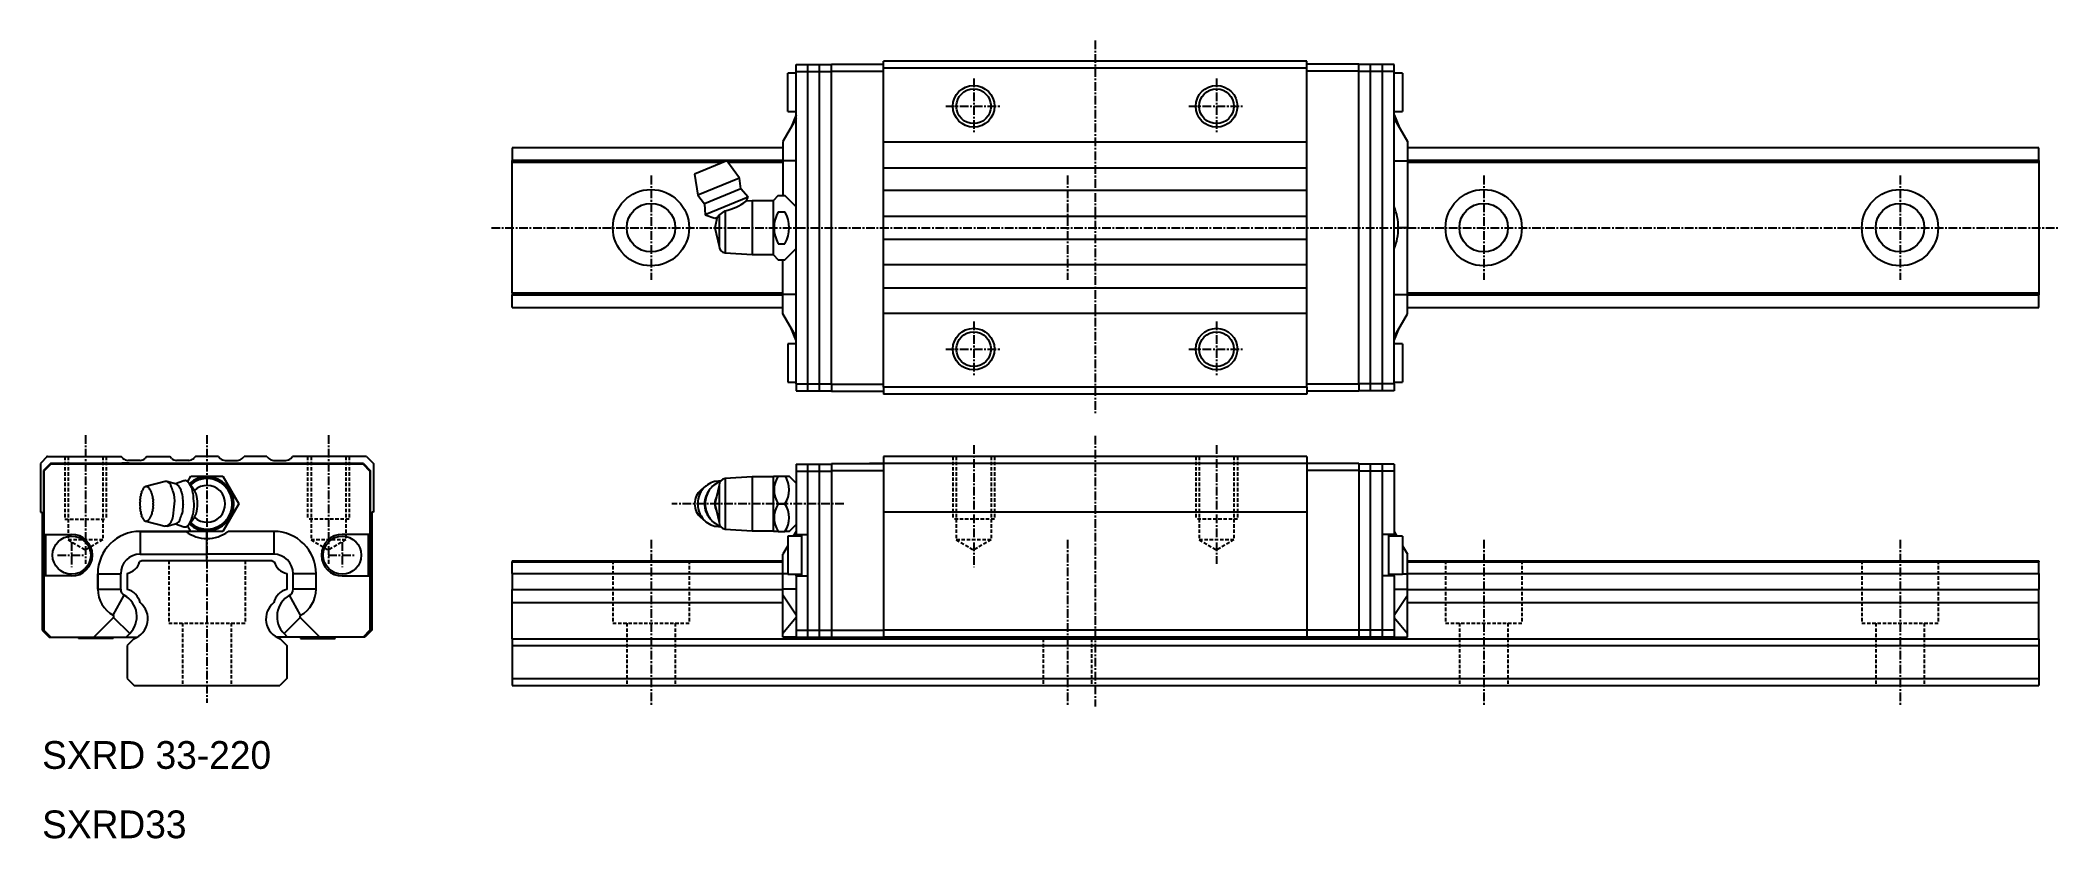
# Model space of a CAD drawing. Extents: x 10 to 301, y 10 to 125.
import ezdxf

# ---------------------------------------------------------------- set-up
doc = ezdxf.new("R2010")
doc.units = 0
doc.linetypes.add('CENTER', pattern=[2, 1.25, -0.25, 0.25, -0.25])
doc.linetypes.add('DASHED', pattern=[0.75, 0.5, -0.25])
doc.layers.get('0').update_dxf_attribs({"linetype": 'CONTINUOUS'})
doc.layers.add('CENTER', color=1, linetype='CENTER')

msp = doc.modelspace()

# ---------------------------------------------------------------- linework, layer by layer
at = {"color": 7, "linetype": 'CONTINUOUS'}
for p, q in [((118.65, 120.25), (117.45, 120.25)), ((118.65, 120.25), (117.45, 120.25)), ((117.45, 114.75), (117.45, 120.25)), ((117.45, 114.75), (117.45, 120.25)), ((118.65, 120.5), (118.65, 121.5)), ((118.65, 121.5), (123.75, 121.5)), ((118.65, 75.5), (118.65, 120.5)), ((118.65, 120.5), (123.75, 120.5)), ((120.35, 74.5), (120.35, 121.5)), ((122.05, 74.5), (122.05, 121.5)), ((123.75, 120.55), (123.75, 121.55)), ((123.75, 121.55), (131.25, 121.55)), ((123.75, 75.45), (123.75, 120.55)), ((123.75, 120.55), (131.25, 120.55)), ((192.25, 122), (131.25, 122)), ((131.25, 121), (131.25, 122)), ((131.25, 75), (131.25, 121)), ((192.25, 121), (131.25, 121)), ((192.25, 121), (192.25, 122)), ((199.75, 121.55), (192.25, 121.55)), ((192.25, 75), (192.25, 121)), ((199.75, 120.55), (192.25, 120.55)), ((199.75, 120.55), (199.75, 121.55)), ((204.85, 121.5), (199.75, 121.5)), ((199.75, 75.45), (199.75, 120.55)), ((204.85, 120.5), (199.75, 120.5)), ((201.45, 74.5), (201.45, 121.5)), ((203.15, 74.5), (203.15, 121.5)), ((204.85, 120.5), (204.85, 121.5)), ((204.85, 75.5), (204.85, 120.5)), ((206.05, 120.25), (204.85, 120.25)), ((206.05, 120.25), (206.05, 114.75)), ((118.65, 113.73), (116.75, 110.43)), ((118.65, 113.73), (116.75, 110.43)), ((117.45, 114.75), (118.65, 114.75)), ((117.45, 114.75), (118.65, 114.75)), ((118.65, 114.28), (117.88, 112.4)), ((118.65, 114.28), (117.88, 112.4)), ((204.85, 114.75), (206.05, 114.75)), ((204.85, 114.28), (205.62, 112.4)), ((204.85, 113.73), (206.75, 110.43)), ((116.75, 109.5), (77.75, 109.5)), ((77.75, 109.5), (77.75, 107.7)), ((116.75, 107.7), (77.75, 107.7)), ((77.75, 107.4), (77.75, 107.7)), ((116.75, 110.43), (116.75, 107.63)), ((116.75, 110.43), (116.75, 107.63)), ((192.25, 110.35), (131.25, 110.35)), ((206.75, 110.43), (206.75, 107.63)), ((297.75, 109.5), (206.75, 109.5)), ((297.75, 107.7), (206.75, 107.7)), ((297.75, 107.7), (297.75, 109.5)), ((297.75, 107.7), (297.75, 107.4)), ((77.75, 88.6), (77.75, 107.4)), ((108.08, 107.4), (77.75, 107.4)), ((108.66, 107.64), (104.04, 105.73)), ((104.04, 105.73), (104.49, 102.67)), ((110.51, 105.16), (104.49, 102.67)), ((110.51, 105.16), (108.66, 107.64)), ((116.75, 107.4), (108.84, 107.4)), ((110.69, 103.61), (110.51, 105.16)), ((116.75, 107.63), (116.75, 102.62)), ((116.75, 107.63), (116.75, 102.62)), ((118.65, 107.63), (116.75, 107.63)), ((118.65, 107.63), (116.75, 107.63)), ((131.25, 106.65), (192.25, 106.65)), ((204.85, 107.63), (206.75, 107.63)), ((206.75, 107.63), (206.75, 98)), ((297.75, 107.4), (206.75, 107.4)), ((297.75, 107.4), (297.75, 88.6)), ((104.49, 102.67), (105.46, 101.44)), ((110.69, 103.61), (105.46, 101.44)), ((111.73, 102.42), (105.56, 99.86)), ((111.73, 102.42), (110.69, 103.61)), ((111.46, 101.82), (111.73, 102.42)), ((112.35, 101.87), (111.46, 101.82)), ((112.35, 101.87), (112.35, 94.12)), ((115.35, 101.87), (112.35, 101.87)), ((116.09, 102.62), (115.35, 101.87)), ((115.35, 101.87), (115.35, 94.12)), ((116.09, 102.62), (117.03, 102.62)), ((118.65, 101), (117.03, 102.62)), ((192.25, 103.35), (131.25, 103.35)), ((105.46, 101.44), (105.56, 99.86)), ((105.56, 99.86), (106.95, 99.36)), ((106.95, 99.36), (107.43, 99.55)), ((107.29, 99.5), (106.95, 98)), ((107.43, 99.55), (107.55, 99.81)), ((107.55, 99.81), (108.43, 100.45)), ((107.55, 99.81), (107.55, 95.35)), ((108.43, 100.45), (108.43, 94.36)), ((111.46, 101.82), (111.46, 101.82)), ((111.46, 101.82), (111.46, 101.82)), ((116.09, 100.31), (117.03, 100.31)), ((131.25, 99.65), (192.25, 99.65)), ((106.95, 98), (107.55, 95.35)), ((131.25, 96.35), (192.25, 96.35)), ((206.75, 98), (205.44, 98)), ((206.75, 88.37), (206.75, 98)), ((108.43, 94.36), (112.35, 94.12)), ((112.35, 94.12), (115.35, 94.12)), ((115.35, 94.12), (116.09, 93.38)), ((116.09, 95.69), (117.03, 95.69)), ((116.09, 93.38), (117.03, 93.38)), ((116.75, 88.37), (116.75, 93.38)), ((117.03, 93.38), (118.65, 95)), ((192.25, 92.65), (131.25, 92.65)), ((77.75, 88.6), (116.75, 88.6)), ((77.75, 88.6), (77.75, 88.3)), ((77.75, 88.3), (116.75, 88.3)), ((77.75, 86.5), (77.75, 88.3)), ((116.75, 85.57), (116.75, 88.37)), ((118.65, 88.37), (116.75, 88.37)), ((131.25, 89.35), (192.25, 89.35)), ((204.85, 88.37), (206.75, 88.37)), ((206.75, 88.6), (297.75, 88.6)), ((206.75, 85.57), (206.75, 88.37)), ((206.75, 88.3), (297.75, 88.3)), ((297.75, 88.6), (297.75, 88.3)), ((297.75, 86.5), (297.75, 88.3)), ((77.75, 86.5), (116.75, 86.5)), ((118.65, 82.27), (116.75, 85.57)), ((192.25, 85.65), (131.25, 85.65)), ((204.85, 82.27), (206.75, 85.57)), ((206.75, 86.5), (297.75, 86.5)), ((118.65, 81.72), (117.88, 83.6)), ((204.85, 81.72), (205.62, 83.6)), ((118.65, 81.25), (117.45, 81.25)), ((117.45, 81.25), (117.45, 75.75)), ((206.05, 81.25), (204.85, 81.25)), ((206.05, 81.25), (206.05, 75.75)), ((117.45, 75.75), (118.65, 75.75)), ((204.85, 75.75), (206.05, 75.75)), ((118.65, 75.5), (123.75, 75.5)), ((118.65, 75.5), (118.65, 74.5)), ((118.65, 74.5), (123.75, 74.5)), ((123.75, 75.45), (131.25, 75.45)), ((123.75, 75.45), (123.75, 74.45)), ((123.75, 74.45), (131.25, 74.45)), ((192.25, 75), (131.25, 75)), ((131.25, 75), (131.25, 74)), ((192.25, 74), (131.25, 74)), ((199.75, 75.45), (192.25, 75.45)), ((192.25, 75), (192.25, 74)), ((199.75, 74.45), (192.25, 74.45)), ((204.85, 75.5), (199.75, 75.5)), ((199.75, 75.45), (199.75, 74.45)), ((204.85, 74.5), (199.75, 74.5)), ((204.85, 75.5), (204.85, 74.5)), ((10.75, 65), (9.75, 64)), ((10.75, 65), (21.4, 65)), ((21.66, 64.74), (21.4, 65)), ((22.15, 64.05), (21.87, 64.05)), ((24.14, 64.45), (22.36, 64.45)), ((25.1, 65), (24.84, 64.74)), ((25.1, 65), (28.4, 65)), ((28.66, 64.74), (28.4, 65)), ((31.14, 64.45), (29.36, 64.45)), ((32.1, 65), (31.84, 64.74)), ((35.4, 65), (32.1, 65)), ((35.4, 65), (35.66, 64.74)), ((36.36, 64.45), (38.14, 64.45)), ((38.84, 64.74), (39.1, 65)), ((42.4, 65), (39.1, 65)), ((42.4, 65), (42.66, 64.74)), ((43.36, 64.45), (45.14, 64.45)), ((45.84, 64.74), (46.1, 65)), ((56.75, 65), (46.1, 65)), ((56.75, 65), (57.75, 64)), ((129.25, 64.05), (131.25, 64.05)), ((129.25, 64), (129.25, 64.05)), ((192.25, 65), (131.25, 65)), ((131.25, 65), (131.25, 64)), ((192.25, 65), (192.25, 64)), ((9.75, 64), (9.75, 57)), ((11.2, 64), (10.2, 63)), ((10.2, 63), (10.2, 49.05)), ((11.25, 63.9), (10.25, 62.9)), ((10.25, 62.9), (10.25, 53.8)), ((56.3, 64), (11.2, 64)), ((56.25, 63.9), (11.25, 63.9)), ((27.71, 61.44), (24.97, 60.69)), ((29.35, 61.02), (27.98, 61.44)), ((30.43, 61.51), (29.21, 61.06)), ((30.98, 61.4), (31.44, 62.2)), ((31.61, 60.62), (31.19, 61.18)), ((31.44, 62.2), (36.06, 62.2)), ((36.06, 62.2), (38.37, 58.2)), ((56.25, 63.9), (57.25, 62.9)), ((56.3, 64), (57.3, 63)), ((57.25, 62.9), (57.25, 53.8)), ((57.3, 63), (57.3, 40)), ((57.75, 64), (57.75, 57)), ((112.35, 62.07), (108.43, 61.84)), ((108.43, 61.84), (108.43, 54.56)), ((115.35, 62.07), (112.35, 62.07)), ((112.35, 62.07), (112.35, 54.32)), ((115.47, 62.2), (115.35, 62.07)), ((115.35, 62.07), (115.35, 54.32)), ((115.47, 62.2), (116.09, 62.2)), ((116.09, 62.2), (117.03, 62.2)), ((117.03, 62.2), (117.65, 62.2)), ((118.65, 61.2), (117.65, 62.2)), ((118.65, 63.9), (123.75, 63.9)), ((118.65, 63.9), (118.65, 62.9)), ((118.65, 62.9), (118.65, 53.8)), ((118.65, 62.9), (123.75, 62.9)), ((120.35, 39), (120.35, 63.9)), ((122.05, 39), (122.05, 63.9)), ((123.75, 64), (131.25, 64)), ((123.75, 64), (123.75, 63)), ((123.75, 63), (123.75, 40)), ((123.75, 63), (131.25, 63)), ((192.25, 64), (131.25, 64)), ((131.25, 64), (131.25, 57)), ((199.75, 64), (192.25, 64)), ((192.25, 64), (192.25, 57)), ((199.75, 63), (192.25, 63)), ((199.75, 64), (199.75, 63)), ((204.85, 63.9), (199.75, 63.9)), ((199.75, 63), (199.75, 40)), ((204.85, 62.9), (199.75, 62.9)), ((201.45, 39), (201.45, 63.9)), ((203.15, 39), (203.15, 63.9)), ((204.85, 63.9), (204.85, 62.9)), ((204.85, 62.9), (204.85, 53.8)), ((31.94, 60.13), (31.61, 60.62)), ((32.2, 59.63), (31.94, 60.13)), ((38.37, 58.2), (36.06, 54.2)), ((105.66, 60.78), (104.94, 60.18)), ((107.55, 60.85), (106.95, 58.2)), ((107.55, 60.85), (107.55, 55.55)), ((9.75, 57), (10, 57)), ((10, 57), (10, 40)), ((24.97, 55.71), (27.71, 54.96)), ((27.98, 54.96), (29.35, 55.38)), ((29.21, 55.34), (30.43, 54.89)), ((31.19, 55.22), (31.61, 55.78)), ((31.61, 55.78), (31.94, 56.27)), ((31.94, 56.27), (32.2, 56.77)), ((57.5, 57), (57.5, 40)), ((57.75, 57), (57.5, 57)), ((106.95, 58.2), (107.55, 55.55)), ((116.09, 58.2), (117.03, 58.2)), ((192.25, 57), (131.25, 57)), ((131.25, 57), (131.25, 40)), ((192.25, 57), (192.25, 40)), ((10.25, 53.8), (14.25, 53.8)), ((10.5, 53.8), (10.5, 47.8)), ((30.71, 54.23), (24.12, 54.23)), ((24.12, 54.23), (30.71, 54.23)), ((24.12, 54.23), (24.12, 50.93)), ((24.12, 54.23), (24.12, 50.93)), ((31.42, 54.23), (30.71, 54.23)), ((31.44, 54.2), (30.98, 55)), ((36.06, 54.2), (31.44, 54.2)), ((33.75, 53.22), (33.75, 54.2)), ((33.75, 53.21), (33.75, 53.22)), ((33.75, 53.2), (33.75, 53.21)), ((33.75, 50.93), (33.75, 53.2)), ((33.75, 50.93), (33.75, 53.2)), ((43.38, 54.23), (36.79, 54.23)), ((43.38, 54.23), (43.38, 50.93)), ((57.25, 53.8), (53.25, 53.8)), ((57, 53.8), (57, 47.8)), ((57, 53.8), (57, 47.8)), ((108.43, 54.56), (112.35, 54.32)), ((112.35, 54.32), (115.35, 54.32)), ((115.35, 54.32), (115.47, 54.2)), ((116.09, 54.2), (115.47, 54.2)), ((116.09, 54.2), (117.03, 54.2)), ((117.65, 54.2), (117.03, 54.2)), ((117.45, 53.55), (117.45, 48.05)), ((119.45, 53.55), (117.45, 53.55)), ((117.65, 54.2), (118.65, 55.2)), ((118.65, 54.23), (118.26, 53.55)), ((118.65, 53.8), (120.35, 53.8)), ((118.65, 53.55), (118.65, 53.8)), ((119.45, 53.8), (119.45, 47.8)), ((119.45, 53.8), (119.45, 47.8)), ((204.85, 53.8), (203.15, 53.8)), ((204.05, 53.8), (204.05, 47.8)), ((206.05, 53.55), (204.05, 53.55)), ((204.85, 54.23), (205.24, 53.55)), ((204.85, 53.55), (204.85, 53.8)), ((206.05, 53.55), (206.05, 48.05)), ((24.35, 50), (24.05, 49.83)), ((24.12, 50.93), (33.75, 50.93)), ((24.12, 50.93), (33.75, 50.93)), ((43.15, 50), (24.35, 50)), ((43.38, 50.93), (33.75, 50.93)), ((33.75, 50), (33.75, 50.93)), ((43.15, 50), (43.45, 49.83)), ((77.75, 50), (116.75, 50)), ((77.75, 50), (77.75, 49.83)), ((77.75, 49.83), (116.75, 49.83)), ((77.75, 48.15), (77.75, 49.83)), ((117.45, 52.15), (116.75, 50.93)), ((116.75, 48.13), (116.75, 50.93)), ((206.05, 52.15), (206.75, 50.93)), ((206.75, 48.13), (206.75, 50.93)), ((206.75, 50), (297.75, 50)), ((206.75, 49.83), (297.75, 49.83)), ((297.75, 50), (297.75, 49.83)), ((297.75, 48.15), (297.75, 49.83)), ((10.2, 49.05), (10.2, 44.95)), ((10.2, 44.95), (10.2, 49.05)), ((10.2, 49.05), (10.5, 49.05)), ((10.25, 47.8), (10.25, 40)), ((14.25, 47.8), (10.25, 47.8)), ((18.02, 48.13), (18.02, 45.9)), ((18.02, 45.9), (18.02, 48.13)), ((18.02, 48.13), (21.32, 48.13)), ((18.02, 48.13), (21.32, 48.13)), ((21.32, 45.9), (21.32, 48.13)), ((21.32, 45.9), (21.32, 48.13)), ((22.25, 48.15), (22.25, 45.85)), ((45.25, 48.15), (45.25, 45.85)), ((49.48, 48.13), (46.18, 48.13)), ((46.18, 45.9), (46.18, 48.13)), ((49.48, 45.9), (49.48, 48.13)), ((53.25, 47.8), (57.25, 47.8)), ((57.25, 47.8), (57.25, 40)), ((77.75, 48.15), (116.75, 48.15)), ((77.75, 48.15), (77.75, 45.85)), ((117.45, 48.13), (116.75, 48.13)), ((116.75, 45.9), (116.75, 48.13)), ((117.45, 48.05), (119.45, 48.05)), ((118.65, 47.8), (118.65, 48.05)), ((118.65, 47.8), (120.35, 47.8)), ((118.65, 47.8), (118.65, 40)), ((204.85, 47.8), (203.15, 47.8)), ((204.05, 48.05), (206.05, 48.05)), ((204.85, 47.8), (204.85, 48.05)), ((204.85, 47.8), (204.85, 40)), ((206.05, 48.13), (206.75, 48.13)), ((206.75, 48.15), (297.75, 48.15)), ((206.75, 45.9), (206.75, 48.13)), ((297.75, 48.15), (297.75, 45.85)), ((10.2, 44.95), (10.2, 40)), ((10.2, 44.95), (10.25, 44.95)), ((18.02, 45.9), (21.32, 45.9)), ((18.02, 45.9), (21.32, 45.9)), ((20.24, 42.14), (21.84, 45.03)), ((20.24, 42.14), (21.84, 45.03)), ((47.26, 42.14), (45.66, 45.03)), ((49.48, 45.9), (46.18, 45.9)), ((77.75, 45.85), (116.75, 45.85)), ((77.75, 43.96), (77.75, 45.85)), ((77.75, 43.96), (116.75, 43.96)), ((77.75, 38.76), (77.75, 43.96)), ((118.65, 45.9), (116.75, 45.9)), ((116.75, 45.03), (116.75, 45.9)), ((116.75, 39.49), (116.75, 45.03)), ((118.65, 42.14), (116.75, 45.03)), ((204.85, 45.9), (206.75, 45.9)), ((204.85, 42.14), (206.75, 45.03)), ((206.75, 45.03), (206.75, 45.9)), ((206.75, 45.85), (297.75, 45.85)), ((206.75, 39.49), (206.75, 45.03)), ((206.75, 43.96), (297.75, 43.96)), ((297.75, 43.96), (297.75, 45.85)), ((297.75, 38.76), (297.75, 43.96)), ((20.29, 41.82), (17.47, 39)), ((17.47, 39), (20.29, 41.82)), ((20.29, 41.82), (22.62, 39.49)), ((20.29, 41.82), (22.62, 39.49)), ((47.21, 41.82), (44.88, 39.49)), ((50.03, 39), (47.21, 41.82)), ((118.65, 41.82), (116.75, 39.49)), ((204.85, 41.82), (206.75, 39.49)), ((10, 40), (11, 39)), ((10.2, 40), (11.2, 39)), ((10.25, 40), (11.25, 39)), ((11, 39), (11.2, 39)), ((11.2, 39), (11.25, 39)), ((11.25, 39), (17.47, 39)), ((15.25, 38.96), (15.25, 38.8)), ((20.25, 38.8), (15.25, 38.8)), ((17.47, 39), (22.13, 39)), ((17.47, 39), (22.13, 39)), ((20.25, 38.8), (20.25, 39)), ((22.13, 39), (22.62, 39.49)), ((22.13, 39), (22.62, 39.49)), ((22.13, 39), (23.75, 39)), ((22.13, 39), (23.75, 39)), ((23.21, 38.76), (22.25, 37.8)), ((45.37, 39), (43.75, 39)), ((44.29, 38.76), (45.25, 37.8)), ((45.37, 39), (44.88, 39.49)), ((50.03, 39), (45.37, 39)), ((47.25, 39), (47.25, 38.8)), ((47.25, 38.8), (52.25, 38.8)), ((56.25, 39), (50.03, 39)), ((52.25, 38.8), (52.25, 39)), ((57.25, 40), (56.25, 39)), ((56.3, 39), (56.25, 39)), ((57.3, 40), (56.3, 39)), ((56.5, 39), (56.3, 39)), ((57.5, 40), (56.5, 39)), ((77.75, 38.76), (297.75, 38.76)), ((77.75, 38.76), (77.75, 37.8)), ((116.75, 39), (116.75, 39.49)), ((118.65, 39), (116.75, 39)), ((118.65, 40), (118.65, 39)), ((118.65, 40), (123.75, 40)), ((118.65, 39), (123.75, 39)), ((123.75, 40), (131.25, 40)), ((123.75, 40), (123.75, 39)), ((123.75, 39), (131.25, 39)), ((192.25, 40), (131.25, 40)), ((131.25, 40), (131.25, 39)), ((192.25, 39), (131.25, 39)), ((134.25, 39), (134.25, 38.8)), ((134.25, 38.8), (139.25, 38.8)), ((139.25, 38.8), (139.25, 39)), ((159.25, 39), (159.25, 38.8)), ((159.25, 38.8), (164.25, 38.8)), ((164.25, 38.8), (164.25, 39)), ((184.25, 39), (184.25, 38.8)), ((184.25, 38.8), (189.25, 38.8)), ((189.25, 38.8), (189.25, 39)), ((199.75, 40), (192.25, 40)), ((192.25, 40), (192.25, 39)), ((199.75, 39), (192.25, 39)), ((199.75, 40), (199.75, 39)), ((204.85, 40), (199.75, 40)), ((204.85, 39), (199.75, 39)), ((204.85, 40), (204.85, 39)), ((204.85, 39), (206.75, 39)), ((206.75, 39), (206.75, 39.49)), ((297.75, 38.76), (297.75, 37.8)), ((22.25, 37.8), (22.25, 33)), ((45.25, 37.8), (45.25, 33)), ((77.75, 37.8), (297.75, 37.8)), ((77.75, 37.8), (77.75, 33)), ((297.75, 37.8), (297.75, 33)), ((22.25, 33), (23.25, 32)), ((45.25, 33), (44.25, 32)), ((77.75, 33), (297.75, 33)), ((77.75, 33), (77.75, 32)), ((297.75, 33), (297.75, 32)), ((23.25, 32), (44.25, 32)), ((77.75, 32), (297.75, 32))]:
    msp.add_line(p, q, dxfattribs=at)
at = {"color": 3, "linetype": 'DASHED'}
for p, q in [((13.25, 65), (13.25, 56)), ((13.75, 65), (13.75, 53)), ((18.75, 65), (18.75, 53)), ((19.25, 65), (19.25, 56)), ((48.25, 65), (48.25, 56)), ((48.75, 65), (48.75, 53)), ((53.75, 65), (53.75, 53)), ((54.25, 65), (54.25, 56)), ((141.25, 65), (141.25, 56)), ((141.75, 65), (141.75, 53)), ((146.75, 65), (146.75, 53)), ((147.25, 65), (147.25, 56)), ((176.25, 65), (176.25, 56)), ((176.75, 65), (176.75, 53)), ((181.75, 65), (181.75, 53)), ((182.25, 65), (182.25, 56)), ((13.25, 56), (19.25, 56)), ((54.25, 56), (48.25, 56)), ((147.25, 56), (141.25, 56)), ((182.25, 56), (176.25, 56)), ((13.75, 53), (16.25, 51.56)), ((18.75, 53), (13.75, 53)), ((18.75, 53), (16.25, 51.56)), ((53.75, 53), (48.75, 53)), ((48.75, 53), (51.25, 51.56)), ((53.75, 53), (51.25, 51.56)), ((146.75, 53), (141.75, 53)), ((141.75, 53), (144.25, 51.56)), ((146.75, 53), (144.25, 51.56)), ((181.75, 53), (176.75, 53)), ((176.75, 53), (179.25, 51.56)), ((181.75, 53), (179.25, 51.56)), ((28.25, 50), (28.25, 41)), ((39.25, 50), (39.25, 41)), ((92.25, 50), (92.25, 41)), ((103.25, 50), (103.25, 41)), ((212.25, 50), (212.25, 41)), ((223.25, 50), (223.25, 41)), ((272.25, 50), (272.25, 41)), ((283.25, 50), (283.25, 41)), ((28.25, 41), (39.25, 41)), ((30.25, 41), (30.25, 32)), ((37.25, 41), (37.25, 32)), ((92.25, 41), (103.25, 41)), ((94.25, 41), (94.25, 32)), ((101.25, 41), (101.25, 32)), ((212.25, 41), (223.25, 41)), ((214.25, 41), (214.25, 32)), ((221.25, 41), (221.25, 32)), ((272.25, 41), (283.25, 41)), ((274.25, 41), (274.25, 32)), ((281.25, 41), (281.25, 32)), ((154.25, 38.76), (154.25, 32)), ((161.25, 38.76), (161.25, 32))]:
    msp.add_line(p, q, dxfattribs=at)
at = {"linetype": 'CONTINUOUS'}
for p, q in [((27.98, 61.44), (27.71, 61.44)), ((27.98, 54.96), (27.71, 54.96))]:
    msp.add_line(p, q, dxfattribs=at)
at = {"color": 3, "linetype": 'CONTINUOUS'}
for centre in [(144.25, 115.5), (179.25, 115.5), (144.25, 80.5), (179.25, 80.5)]:
    msp.add_circle(centre, 3, dxfattribs=at)
at = {"color": 7, "linetype": 'CONTINUOUS'}
for centre, radius in [((144.25, 115.5), 2.5), ((179.25, 115.5), 2.5), ((97.75, 98), 5.5), ((217.75, 98), 5.5), ((277.75, 98), 5.5), ((97.75, 98), 3.5), ((217.75, 98), 3.5), ((277.75, 98), 3.5), ((144.25, 80.5), 2.5), ((179.25, 80.5), 2.5), ((14.25, 50.8), 2.75), ((14.25, 50.8), 2.75), ((53.25, 50.8), 2.75)]:
    msp.add_circle(centre, radius, dxfattribs=at)
for centre, radius, start, end in [((107.03, 107.55), 7.24, 281.1312, 307.648), ((120.1, 98), 4.62, 150.0092, 209.9908), ((113.03, 98), 4.62, 330.0001, 29.9999), ((197.73, 98.07), 7.71, 359.4563, 22.6234), ((197.73, 97.93), 7.71, 337.3766, 0.5437), ((108.55, 95.35), 1, 180, 263.2229), ((21.87, 58.05), 6, 90, 97.5568), ((22.36, 65.45), 1, 225, 270), ((22.15, 58.55), 5.5, 82.1067, 90), ((24.14, 65.45), 1, 270, 315), ((29.36, 65.45), 1, 225, 270), ((31.14, 65.45), 1, 270, 315), ((36.36, 65.45), 1, 225, 270), ((38.14, 65.45), 1, 270, 315), ((43.36, 65.45), 1, 225, 270), ((45.14, 65.45), 1, 270, 315), ((27.57, 60.44), 1.08, 21.0278, 67.2834), ((30.61, 61.03), 0.511, 60.8171, 110.5992), ((30.38, 60.62), 0.984, 34.9878, 60.8171), ((28.54, 59.33), 3.23, 7.3525, 34.9878), ((33.75, 58.2), 3.88, 229.2393, 130.7607), ((33.75, 58.2), 3.64, 229.0058, 130.9942), ((107.51, 58.6), 2.86, 85.1547, 130.7852), ((108.75, 58.45), 3.11, 109.6894, 146.9357), ((108.55, 60.85), 1, 96.7771, 180), ((119.02, 60.2), 3.54, 145.6279, 214.3721), ((114.11, 60.2), 3.54, 325.6279, 34.3721), ((25.93, 58.49), 1.81, 173.733, 180.0616), ((20.4, 58.48), 3.71, 356.9724, 0.0616), ((25.93, 58.19), 1.83, 176.9724, 183.2469), ((20.28, 59.11), 3.87, 353.733, 356.7047), ((25.91, 58.78), 1.77, 170.1836, 176.7047), ((19.91, 59.82), 4.32, 350.1836, 352.8665), ((25.86, 59.08), 1.68, 165.9229, 172.8665), ((18.69, 60.87), 5.71, 345.9229, 347.9835), ((25.76, 59.37), 1.51, 160.0922, 167.9835), ((2.49, 67.8), 23.24, 340.0922, 340.6158), ((25.52, 59.69), 1.18, 149.9462, 160.6158), ((26.59, 59.08), 2.41, 144.2871, 149.9462), ((25.03, 60.2), 0.49, 97.1639, 144.2871), ((24.92, 60.06), 0.628, 42.7713, 85.8209), ((24.09, 59.29), 1.76, 34.4113, 42.7713), ((24.41, 59.51), 1.37, 24.8028, 34.4113), ((20.09, 57.52), 6.13, 22.7591, 24.8028), ((24.05, 59.18), 1.84, 16.1339, 22.7591), ((-7.61, 50.02), 34.79, 15.7913, 16.1339), ((23.83, 58.91), 2.12, 10.2366, 15.7913), ((56.87, 64.88), 31.46, 190.2366, 190.607), ((23.71, 58.67), 2.29, 5.5412, 10.607), ((42.2, 60.46), 16.29, 185.5412, 186.2483), ((23.64, 58.43), 2.37, 1.408, 6.2483), ((39.58, 58.82), 13.57, 181.408, 182.2531), ((23.62, 58.19), 2.4, 357.4766, 2.2531), ((8.01, 52.92), 22.03, 18.6519, 21.0278), ((24.9, 58.62), 4.21, 354.2322, 18.6519), ((-46.21, 65.81), 75.68, 352.8838, 354.2322), ((28.76, 59.75), 1.39, 55.0676, 65.0564), ((29.19, 60.36), 0.646, 25.4744, 55.0676), ((50.21, 70.38), 22.64, 205.4744, 206.7542), ((28.75, 59.56), 1.4, 7.3483, 26.7542), ((55.19, 62.97), 25.26, 187.3483, 189.748), ((35.22, 57.69), 4.94, 174.0912, 181.156), ((28.51, 58.39), 1.81, 354.0912, 9.748), ((9.7, 56.9), 22.23, 3.3561, 7.3525), ((26.78, 57.9), 5.12, 345.9353, 3.3561), ((33.75, 58.2), 2.65, 226.8285, 133.1715), ((27.09, 58.2), 5.31, 344.3386, 15.6614), ((106.79, 58.19), 2.75, 156.3696, 179.7225), ((106.5, 58.31), 2.43, 129.9202, 156.3696), ((107.94, 58.21), 3.45, 155.8923, 180.1998), ((107.79, 58.28), 3.29, 130.7852, 155.8923), ((108.59, 58.19), 3.14, 141.4466, 179.7942), ((109.02, 58.22), 3.46, 163.2854, 180.3436), ((109.16, 58.18), 3.61, 146.9357, 163.2854), ((109.35, 58.2), 2.4, 154.7068, 179.7781), ((119.02, 56.2), 3.54, 145.6279, 214.3721), ((114.11, 56.2), 3.54, 325.6279, 34.3721), ((20.4, 57.88), 3.72, 0.1617, 3.2469), ((25.93, 57.89), 1.81, 180.1617, 186.4986), ((20.26, 57.25), 3.89, 3.5403, 6.4986), ((25.91, 57.6), 1.77, 183.5403, 190.0814), ((19.87, 56.52), 4.37, 7.4277, 10.0814), ((25.86, 57.3), 1.67, 187.4277, 194.4141), ((18.52, 55.42), 5.9, 12.4183, 14.4141), ((25.75, 57.01), 1.5, 192.4183, 200.4132), ((-9.21, 44), 35.8, 20.0721, 20.4132), ((25.5, 56.68), 1.15, 200.0721, 211.1208), ((26.27, 57.15), 2.06, 211.1208, 217.8884), ((25.03, 56.18), 0.477, 217.8884, 242.119), ((24.98, 56.09), 0.381, 242.119, 267.2598), ((24.93, 56.31), 0.597, 273.2202, 298.7005), ((24.94, 56.3), 0.589, 298.7005, 314.972), ((24.22, 57.01), 1.59, 314.972, 324.4048), ((24.44, 56.86), 1.33, 324.4048, 334.4057), ((20.57, 58.71), 5.62, 334.4057, 336.6464), ((24.07, 57.2), 1.81, 336.6464, 343.3865), ((-1.73, 64.9), 28.74, 343.3865, 343.8022), ((23.84, 57.47), 2.1, 343.8022, 349.4059), ((59.97, 50.72), 34.65, 169.0693, 169.4059), ((23.71, 57.72), 2.28, 349.0693, 354.1585), ((42.56, 55.79), 16.67, 173.4671, 174.1585), ((23.65, 57.96), 2.37, 353.4671, 358.3172), ((39.65, 57.49), 13.64, 177.4766, 178.3172), ((26.82, 56.69), 2.08, 304.0454, 352.8838), ((29.05, 56.17), 0.842, 290.5673, 338.4782), ((9.59, 63.85), 21.76, 338.4782, 340.7177), ((27.63, 57.54), 2.66, 340.7177, 1.156), ((25.7, 58.17), 6.23, 331.7244, 345.9353), ((106.67, 58.19), 2.63, 179.7225, 204.1854), ((106.58, 58.15), 2.53, 204.1854, 229.5249), ((108.05, 58.21), 3.56, 180.1998, 203.7081), ((107.71, 58.06), 3.19, 203.7081, 230.0021), ((136.35, 93.02), 48.38, 229.5249, 230.6346), ((108.44, 58.19), 2.98, 179.7942, 196.5767), ((109.32, 58.22), 3.76, 180.3436, 196.0273), ((108.67, 58.26), 3.23, 196.5767, 217.9131), ((107.56, 57.88), 2.95, 230.0021, 251.8623), ((108.91, 58.1), 3.33, 196.0273, 213.7038), ((108.93, 58.12), 3.36, 213.7038, 231.0042), ((108.65, 57.76), 2.9, 231.0042, 250.9998), ((109.41, 58.22), 2.46, 180.3823, 205.1326), ((108.55, 55.55), 1, 180, 263.2229), ((14.25, 50.8), 3, 270, 90), ((24.12, 48.13), 6.1, 90.0008, 179.9992), ((24.12, 48.13), 6.1, 90.0008, 179.9992), ((30.63, 55.79), 0.919, 257.7557, 277.7073), ((33.75, 58.2), 5, 232.5609, 270), ((30.72, 55.12), 0.242, 277.7073, 306.3092), ((31.69, 53.79), 1.41, 120.5653, 126.3092), ((30.69, 55.49), 0.561, 300.5653, 331.7244), ((33.75, 58.2), 5, 270, 307.4391), ((43.38, 48.13), 6.1, 0.0008, 89.9992), ((53.25, 50.8), 3, 90, 270), ((107.5, 57.7), 2.76, 251.8623, 275.2328), ((24.12, 48.13), 2.8, 90, 180), ((24.12, 48.13), 2.8, 90, 180), ((21.67, 50.58), 2.5, 283.5091, 342.3449), ((43.38, 48.13), 2.8, 0, 90), ((45.83, 50.58), 2.5, 197.6551, 256.4909), ((22.32, 45.9), 4.3, 180.0008, 241.1143), ((22.32, 45.9), 4.3, 180.0008, 241.1143), ((22.32, 45.9), 1, 180, 241.1151), ((22.32, 45.9), 1, 180, 241.1151), ((20.15, 41.96), 3.5, 315, 61.1151), ((20.15, 41.96), 3.5, 315, 61.1151), ((21.67, 43.42), 2.5, 12.4795, 76.4909), ((22.25, 41.6), 3, 288.5944, 51.7585), ((45.25, 41.6), 3, 128.2415, 251.4056), ((45.83, 43.42), 2.5, 103.5091, 167.5205), ((47.35, 41.96), 3.5, 118.8849, 225), ((45.18, 45.9), 1, 298.8849, 0), ((45.18, 45.9), 4.3, 298.8857, 359.9992), ((20.15, 41.96), 0.2, 315.0002, 61.115), ((47.35, 41.96), 0.2, 118.885, 224.9998)]:
    msp.add_arc(centre, radius, start, end, dxfattribs=at)
at = {"color": 7}
msp.add_point((10.75, 65), dxfattribs=at)
at = {"layer": 'CENTER', "color": 1, "linetype": 'CENTER'}
for p, q in [((161.75, 125), (161.75, 71)), ((144.25, 119.5), (144.25, 111.5)), ((179.25, 119.5), (179.25, 111.5)), ((140.25, 115.5), (148.25, 115.5)), ((175.25, 115.5), (183.25, 115.5)), ((97.75, 105.5), (97.75, 90.5)), ((157.75, 105.5), (157.75, 90.5)), ((217.75, 105.5), (217.75, 90.5)), ((277.75, 105.5), (277.75, 90.5)), ((74.75, 98), (300.75, 98)), ((144.25, 84.5), (144.25, 76.5)), ((179.25, 84.5), (179.25, 76.5)), ((140.25, 80.5), (148.25, 80.5)), ((175.25, 80.5), (183.25, 80.5)), ((16.25, 68.12), (16.25, 49.56)), ((33.75, 68.12), (33.75, 29.52)), ((51.25, 68.12), (51.25, 49.56)), ((161.75, 68), (161.75, 29)), ((144.25, 66.64), (144.25, 49.06)), ((179.25, 66.64), (179.25, 49.56)), ((125.54, 58.2), (100.74, 58.2)), ((14.25, 52.69), (14.25, 49.09)), ((53.25, 52.69), (53.25, 49.09)), ((97.75, 53), (97.75, 29)), ((157.75, 53), (157.75, 29)), ((217.75, 53), (217.75, 29)), ((277.75, 53), (277.75, 29)), ((12.21, 50.8), (16.11, 50.8)), ((51.22, 50.8), (55.12, 50.8))]:
    msp.add_line(p, q, dxfattribs=at)

# ---------------------------------------------------------------- texts
at = {"color": 7, "linetype": 'CONTINUOUS'}
for s, p in [('SXRD 33-220', (10, 20)), ('SXRD33', (10, 10))]:
    msp.add_text(s, height=4, dxfattribs=at).set_placement(p)

doc.saveas('drawing.dxf')
